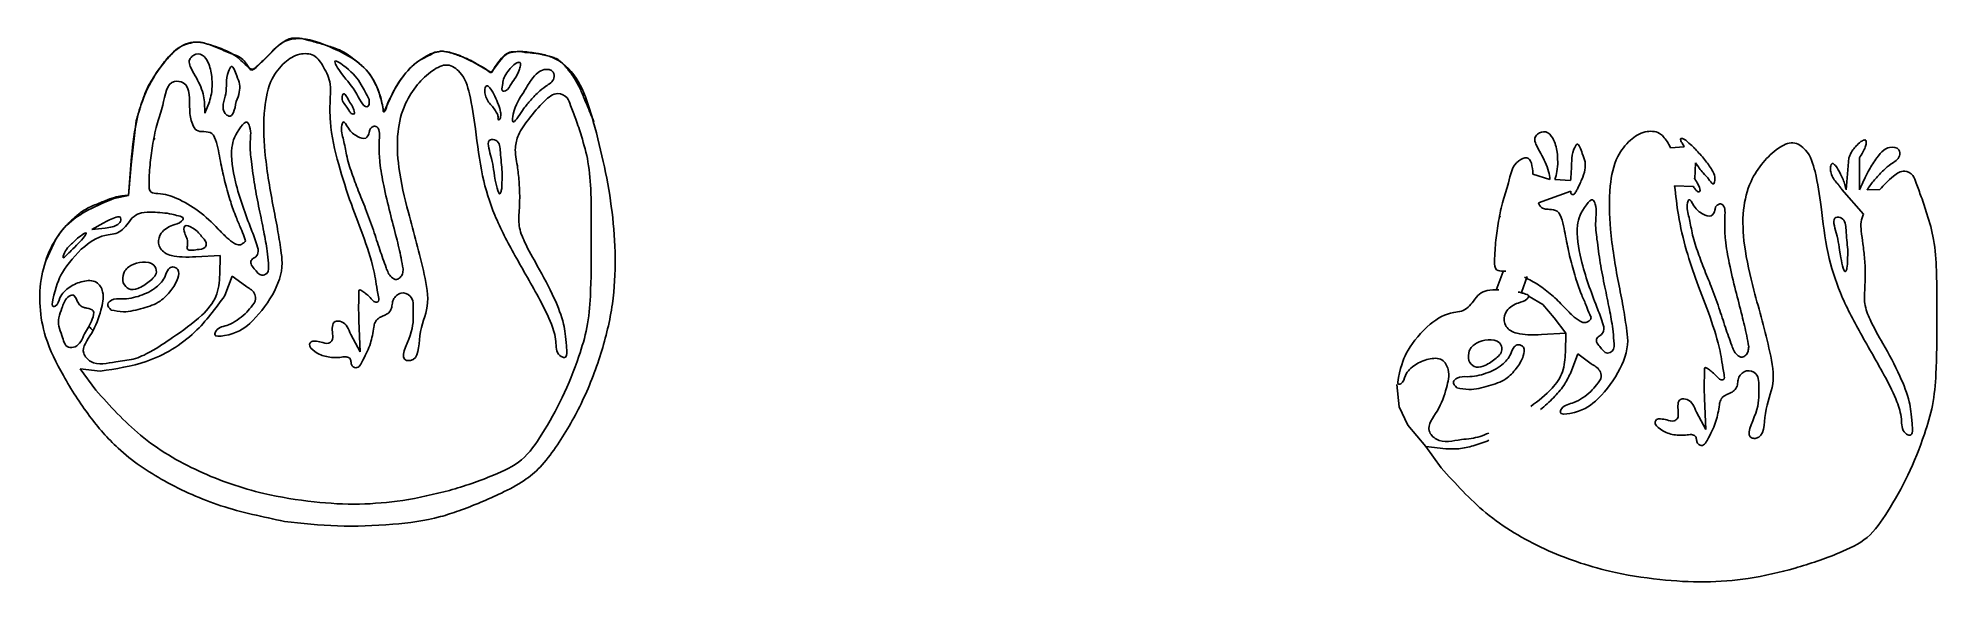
# Model space of a CAD drawing. Extents: x -185 to 1, y 89 to 143.
import ezdxf

# ---------------------------------------------------------------- set-up
doc = ezdxf.new("R2010")
doc.units = 0
doc.layers.add('background', color=7, linetype='CONTINUOUS')
doc.layers.add('slothtrace', color=7, linetype='CONTINUOUS')

msp = doc.modelspace()

# ---------------------------------------------------------------- linework, layer by layer
at = {"layer": 'background', "color": 7}
for p, q in [((-25.272104, 131.940506), (-23.930738, 132.032132)), ((-6.15798, 132.391616), (-6.15798, 132.391616)), ((-36.369651, 131.500999), (-36.369644, 131.500999)), ((-36.369644, 131.500999), (-36.369644, 131.500999)), ((-22.842843, 130.461901), (-22.919832, 128.917261)), ((-8.105427, 127.843984), (-7.841116, 130.965014)), ((-6.811691, 130.960786), (-6.790816, 127.837927)), ((-3.70117, 130.361939), (-3.70117, 130.361939)), ((-37.065847, 128.855407), (-38.729449, 129.363732)), ((-35.050526, 128.740966), (-36.577818, 128.855266)), ((-33.948656, 128.857063), (-33.948674, 128.857063)), ((-33.948674, 128.857063), (-33.948674, 128.857063)), ((-33.948656, 128.857063), (-33.948656, 128.857063)), ((-24.875862, 128.228929), (-23.048292, 128.148051)), ((-22.919832, 128.917261), (-22.919832, 128.917261)), ((-20.947466, 129.077297), (-20.947466, 129.077297)), ((-8.676903, 129.376646), (-8.676903, 129.376659)), ((-8.676903, 129.376659), (-8.676903, 129.376659)), ((-38.196361, 126.560731), (-35.038181, 127.686051)), ((-6.418806, 125.462742), (-8.540246, 127.856403)), ((-6.069003, 127.834364), (-4.816439, 127.850291)), ((-7.948746, 122.007328), (-7.948746, 122.007328)), ((-41.650182, 119.832559), (-42.313696, 118.020031)), ((-39.303605, 119.363241), (-39.853836, 117.809648)), ((-39.096294, 117.411122), (-37.768869, 116.632974)), ((-37.768869, 116.632974), (-36.670311, 115.305552)), ((-36.670311, 115.305552), (-35.522702, 113.822782)), ((-33.056116, 115.245145), (-33.056116, 115.245145)), ((-35.522702, 113.822782), (-37.901819, 113.67621)), ((-35.558627, 111.954344), (-35.522702, 113.822782)), ((-34.335678, 111.782839), (-35.068645, 109.887763)), ((-33.053457, 110.834855), (-34.335678, 111.782839)), ((-30.813793, 113.060676), (-30.813772, 113.060676)), ((-30.813772, 113.060676), (-30.813772, 113.060676)), ((-17.638822, 112.491367), (-17.638822, 112.491367)), ((-45.004784, 111.137679), (-45.004784, 111.137679)), ((-52.050125, 108.805747), (-51.82126, 106.608631)), ((-46.173821, 108.477196), (-46.173821, 108.477196)), ((-50.951567, 104.823474), (-51.82126, 106.608631)), ((-22.75552, 106.101766), (-21.835873, 104.404941)), ((-21.835873, 104.404941), (-21.952256, 107.433047)), ((-50.951567, 104.823474), (-49.205708, 102.725654)), ((-47.252506, 102.505499), (-49.205708, 102.725654)), ((-49.205708, 102.725654), (-47.688508, 100.650254))]:
    msp.add_line(p, q, dxfattribs=at)
for points, knots in [([(-36.577818, 128.855266), (-36.504722, 129.111833), (-36.344398, 129.674575), (-36.290464, 130.569936), (-36.3596, 131.678799), (-36.617526, 132.729739), (-37.390766, 133.675916), (-38.23967, 133.409218), (-38.628863, 132.850904), (-38.41144, 132.127723), (-37.961339, 131.417041), (-37.508573, 130.534613), (-37.187583, 129.684992), (-37.103279, 129.110493), (-37.065847, 128.855406)], [0, 0, 0, 0, 0.79834, 1.751041, 2.674376, 4.113638, 5.035737, 5.873224, 6.347286, 6.937139, 7.95533, 8.927318, 9.893418, 10.664961, 10.664961, 10.664961, 10.664961]), ([(-25.272104, 131.940506), (-25.381796, 132.147313), (-25.588166, 132.536391), (-25.946705, 133.025721), (-26.587056, 133.58039), (-27.907952, 133.618106), (-29.359901, 132.684165), (-30.753272, 130.889026), (-31.334281, 127.786428), (-31.21991, 123.625995), (-30.564653, 119.691345), (-29.915582, 116.498359), (-29.628482, 114.610207), (-29.31272, 112.412245), (-30.294063, 109.790971), (-32.443076, 107.139453), (-34.096764, 106.058745), (-36.223349, 105.818377), (-35.782211, 106.828985), (-34.790687, 106.89848), (-33.855521, 107.491062), (-33.080077, 108.059345), (-32.506187, 108.770429), (-31.943191, 109.439686), (-32.22283, 110.353615), (-32.723479, 110.643676), (-33.053457, 110.834855)], [0, 0, 0, 0, 0.701573, 1.319912, 1.812835, 3.196399, 4.857048, 6.866734, 9.841854, 14.069538, 19.356373, 21.77474, 23.838166, 25.10334, 28.371875, 31.92159, 34.67787, 35.632004, 35.999463, 37.350669, 38.315018, 39.325661, 40.19094, 41.120303, 41.690987, 42.794351, 42.794351, 42.794351, 42.794351]), ([(-33.948674, 128.857063), (-33.828307, 129.159031), (-33.611757, 129.702297), (-33.588614, 130.638273), (-33.907037, 131.318948), (-34.326389, 132.668716), (-35.056181, 131.124502), (-34.909831, 130.251635), (-35.010914, 129.313697), (-35.033511, 129.019822), (-35.045019, 128.831228), (-35.050526, 128.740966)], [0, 0, 0, 0, 0.97889, 1.761103, 2.624418, 3.655972, 4.229834, 6.417655, 6.737353, 7.032763, 7.303927, 7.303927, 7.303927, 7.303927]), ([(-6.418806, 125.462742), (-6.508422, 125.211413), (-6.698625, 124.677989), (-6.643933, 123.683137), (-6.447441, 122.484708), (-6.289359, 121.042345), (-6.217603, 119.573943), (-6.288804, 118.128519), (-6.388093, 116.633843), (-5.665961, 114.806809), (-4.352397, 112.525258), (-2.947901, 109.974306), (-1.856007, 107.173997), (-1.718979, 105.605235), (-1.552787, 103.619368), (-2.722463, 104.184445), (-2.627728, 105.566558), (-3.193329, 107.383783), (-4.614809, 110.191159), (-6.639918, 113.627925), (-8.741565, 117.594949), (-10.050838, 121.776732), (-10.490102, 125.814782), (-10.999747, 129.225883), (-11.687451, 131.585353), (-13.33297, 132.729278), (-14.958065, 131.832167), (-16.312319, 130.538451), (-17.629647, 128.512496), (-18.311833, 125.697787), (-18.11598, 122.065014), (-17.020262, 117.41659), (-15.738059, 113.096149), (-14.956469, 108.774586), (-16.21978, 106.423695), (-16.060597, 103.480926), (-18.128921, 103.563904), (-16.568579, 106.309516), (-16.674775, 107.961661), (-16.600621, 109.863283), (-17.729031, 110.265727), (-18.302086, 109.918042), (-18.630611, 109.520175), (-18.705458, 109.016725), (-18.780516, 108.515673), (-19.120485, 108.095632), (-19.600663, 107.899653), (-20.077104, 107.701167), (-20.417816, 107.29477), (-20.56105, 106.429669), (-20.782598, 105.103928), (-21.397046, 103.942398), (-21.99221, 102.718011), (-22.532809, 102.901693), (-22.70794, 103.14342), (-22.732909, 103.448831), (-22.822251, 103.818242), (-23.305629, 103.938352), (-24.031802, 103.789027), (-25.143729, 103.857387), (-26.122303, 104.252655), (-26.93213, 104.938145), (-26.62709, 105.438608), (-26.163692, 105.434871), (-25.622486, 105.366429), (-25.030311, 105.106523), (-24.470175, 105.52341), (-24.557761, 106.307455), (-24.623694, 107.480315), (-23.241221, 107.345826), (-22.956219, 106.61583), (-22.75552, 106.101766)], [0, 0, 0, 0, 0.793187, 1.683468, 2.936946, 4.451849, 6.030115, 7.337544, 8.806414, 10.456065, 13.113746, 16.700448, 19.368357, 21.530038, 22.671918, 23.146949, 24.593017, 26.330032, 28.954277, 33.945047, 38.342182, 42.37746, 47.005155, 50.479413, 52.780717, 54.207948, 55.722389, 57.752654, 59.959118, 62.823719, 66.286224, 70.786716, 77.046305, 80.16332, 83.148641, 85.734935, 86.115436, 88.585862, 91.027356, 92.47505, 93.415763, 93.912224, 94.414103, 94.909038, 95.410277, 95.91825, 96.437298, 96.950389, 97.455075, 97.938833, 99.554865, 101.345715, 102.377646, 102.629374, 102.90647, 103.220697, 103.556937, 103.94087, 104.533353, 105.833019, 107.101565, 107.97773, 108.237337, 108.633474, 109.230301, 109.959198, 110.361713, 111.0564, 112.264018, 112.901882, 114.42043, 114.42043, 114.42043, 114.42043]), ([(-23.062072, 132.027181), (-23.25045, 132.19621), (-23.572587, 132.485259), (-23.886062, 132.780269), (-24.332384, 132.898371), (-24.274512, 132.614105), (-24.136247, 132.38083), (-24.007431, 132.16226), (-23.930738, 132.032132)], [0, 0, 0, 0, 0.733409, 1.254167, 1.511321, 1.646671, 1.94883, 2.393414, 2.393414, 2.393414, 2.393414]), ([(-22.847214, 131.810038), (-22.871211, 131.834779), (-22.918853, 131.883899), (-22.990463, 131.956296), (-23.038336, 132.003685), (-23.062072, 132.027181)], [0, 0, 0, 0, 0.103402, 0.205287, 0.305482, 0.305482, 0.305482, 0.305482]), ([(-6.811691, 130.960786), (-6.696395, 131.14032), (-6.481838, 131.474419), (-6.254331, 131.968949), (-6.137568, 132.334234), (-6.171685, 132.781573), (-6.688872, 132.578688), (-6.993573, 132.263255), (-7.393121, 131.849282), (-7.658542, 131.427063), (-7.781168, 131.116728), (-7.841116, 130.965014)], [0, 0, 0, 0, 0.643208, 1.196966, 1.584979, 1.89691, 2.179963, 2.864476, 3.356449, 3.867041, 4.355396, 4.355396, 4.355396, 4.355396]), ([(-6.069003, 127.834374), (-6.056866, 127.851794), (-6.032279, 127.887083), (-5.995194, 127.940874), (-5.754424, 128.295527), (-5.259605, 128.922066), (-4.500942, 129.723949), (-3.694948, 130.412963), (-2.812531, 130.887779), (-2.862794, 131.96209), (-3.806947, 132.087086), (-4.565957, 131.686603), (-5.212706, 130.87435), (-5.777414, 129.957654), (-6.230786, 129.0803), (-6.547907, 128.429554), (-6.715364, 128.021703), (-6.790818, 127.837927)], [0, 0, 0, 0, 0.063694, 0.129028, 0.19601, 1.34959, 2.524267, 3.478742, 4.602116, 5.20579, 6.143042, 6.774291, 7.792506, 9.174742, 10.023901, 10.750377, 11.346194, 11.346194, 11.346194, 11.346194]), ([(-38.729449, 129.363732), (-38.801293, 130.134671), (-38.908029, 131.280036), (-40.772863, 130.459521), (-41.012323, 128.659471), (-41.723379, 126.728756), (-42.10009, 124.848263), (-42.378978, 122.812275), (-42.492248, 121.36182), (-42.470693, 119.905515), (-41.817822, 119.878727), (-41.540075, 119.876226), (-41.454147, 119.871705), (-41.396518, 119.86656), (-41.367345, 119.863955)], [0, 0, 0, 0, 1.711905, 2.543334, 4.938842, 6.729726, 8.790704, 10.686992, 12.761028, 13.599353, 14.27259, 14.356197, 14.441951, 14.529869, 14.529869, 14.529869, 14.529869]), ([(-22.842843, 130.461901), (-22.591784, 130.114886), (-22.138878, 129.488876), (-21.606315, 129.02241), (-21.146118, 128.285825), (-20.967672, 128.547995), (-20.967287, 128.772684), (-20.904365, 129.225235), (-21.313139, 129.942737), (-21.955071, 130.835241), (-22.53993, 131.474285), (-22.847214, 131.810038)], [0, 0, 0, 0, 1.220065, 2.200984, 2.714713, 2.811571, 3.048783, 3.387373, 4.156699, 5.384179, 6.743033, 6.743033, 6.743033, 6.743033]), ([(-8.105427, 127.843984), (-8.141864, 127.999058), (-8.221145, 128.336472), (-8.413177, 128.846021), (-8.740454, 129.495176), (-8.960111, 129.99287), (-9.494486, 130.561285), (-9.680443, 130.004012), (-9.638386, 129.572145), (-9.453624, 129.03548), (-9.158726, 128.649305), (-8.880433, 128.363055), (-8.695888, 128.115516), (-8.591155, 127.941156), (-8.540246, 127.856403)], [0, 0, 0, 0, 0.476908, 1.03767, 1.640673, 2.593213, 2.964164, 3.340031, 3.831816, 4.400792, 4.970581, 5.283884, 5.597415, 5.893957, 5.893957, 5.893957, 5.893957]), ([(-47.688508, 100.650254), (-46.300185, 99.107787), (-43.402505, 95.888381), (-37.68659, 92.518708), (-31.844889, 90.514736), (-26.527391, 89.676889), (-21.969609, 89.397014), (-17.520706, 89.753197), (-13.112541, 90.764877), (-9.23644, 92.082773), (-5.8588, 93.640738), (-3.855465, 96.588865), (-1.964606, 99.952995), (-0.563318, 103.487517), (0.443226, 106.797787), (0.757782, 110.507114), (0.748368, 114.9056), (0.779689, 119.284899), (0.560824, 122.840437), (-0.112741, 125.218846), (-0.710041, 127.057694), (-1.214359, 128.282263), (-1.516136, 129.309662), (-2.502139, 129.859392), (-3.745305, 129.05621), (-4.411488, 128.306209), (-4.816439, 127.850307)], [0, 0, 0, 0, 6.196425, 12.933055, 19.619509, 24.626875, 29.039222, 33.290451, 37.972861, 42.54129, 45.652595, 48.842269, 52.951044, 57.294156, 60.204675, 63.294417, 68.408208, 73.405324, 76.445463, 79.041207, 80.796567, 82.233231, 83.043272, 83.930406, 85.13749, 87.008672, 87.008672, 87.008672, 87.008672]), ([(-34.513377, 127.684477), (-34.456461, 127.783015), (-34.327194, 128.006814), (-34.142532, 128.400274), (-34.017349, 128.695217), (-33.948656, 128.857063)], [0, 0, 0, 0, 0.341262, 0.775073, 1.302587, 1.302587, 1.302587, 1.302587]), ([(-21.952256, 107.433047), (-21.975264, 107.968743), (-22.01468, 108.886453), (-21.936768, 109.673), (-21.979293, 110.568875), (-21.58423, 110.299557), (-21.287318, 110.073343), (-20.809063, 109.714942), (-20.527175, 109.242892), (-19.950689, 109.238618), (-20.211462, 110.586987), (-20.409506, 112.301067), (-21.412254, 115.508199), (-22.67173, 118.66335), (-23.802165, 121.98234), (-24.534049, 125.132259), (-24.770444, 127.273893), (-24.875862, 128.228929)], [0, 0, 0, 0, 1.525487, 2.613335, 3.035328, 3.266669, 3.716885, 4.293582, 5.012036, 5.237284, 5.732609, 8.042998, 11.531493, 15.193847, 18.418743, 21.997551, 24.877958, 24.877958, 24.877958, 24.877958]), ([(-23.048292, 128.148051), (-22.970005, 128.039689), (-22.837742, 127.856614), (-22.65243, 127.636036), (-22.363372, 127.630448), (-22.427043, 128.033944), (-22.597856, 128.402521), (-22.800399, 128.747185), (-22.929221, 128.930653), (-22.938584, 128.943953), (-22.944828, 128.95276), (-22.947936, 128.957144)], [0, 0, 0, 0, 0.403964, 0.682485, 0.837838, 1.096802, 1.581608, 2.221811, 2.238215, 2.254479, 2.270602, 2.270602, 2.270602, 2.270602]), ([(-39.543987, 119.29283), (-39.089064, 119.049736), (-38.150252, 118.54807), (-36.85726, 117.574969), (-35.814036, 116.509679), (-34.940639, 115.583284), (-34.268727, 115.048508), (-33.67458, 114.770484), (-33.350793, 114.964719), (-33.146178, 115.078058), (-32.989065, 115.322976), (-33.299942, 115.795517), (-33.504484, 116.554288), (-34.039378, 117.673277), (-34.548433, 119.154994), (-35.042152, 120.898156), (-35.478334, 122.871852), (-35.736892, 124.441899), (-36.187972, 125.838036), (-37.028318, 125.931629), (-37.578322, 125.926638), (-38.01376, 126.144511), (-38.132262, 126.414624), (-38.196361, 126.560731)], [0, 0, 0, 0, 1.546307, 3.191068, 4.824061, 6.029924, 6.968266, 7.481592, 7.790508, 8.037525, 8.188362, 8.599187, 9.490128, 10.66954, 12.250974, 14.204292, 16.113483, 18.238365, 19.229446, 20.00763, 20.512567, 20.907155, 21.372067, 21.372067, 21.372067, 21.372067]), ([(-35.038181, 127.686051), (-35.030046, 127.55611), (-35.017448, 127.354862), (-34.659985, 127.36881), (-34.573227, 127.555603), (-34.513377, 127.684464)], [0, 0, 0, 0, 0.319554, 0.494914, 0.884974, 0.884974, 0.884974, 0.884974]), ([(-30.813772, 113.060676), (-30.84975, 113.455463), (-30.943823, 114.487738), (-31.266181, 116.243339), (-31.714212, 118.379364), (-32.174802, 120.664122), (-32.446082, 122.796169), (-32.695688, 124.762135), (-32.426282, 125.9552), (-32.896605, 127.108959), (-33.995928, 125.851053), (-34.616253, 124.121402), (-34.019517, 120.423921), (-32.867753, 117.35593), (-32.007756, 115.140926), (-31.688715, 114.090778), (-32.100206, 113.58956), (-32.544647, 113.391528), (-32.533577, 112.870703), (-32.082782, 112.446641), (-31.648537, 111.708249), (-30.71515, 112.102467), (-30.774256, 112.676621), (-30.813793, 113.060676)], [0, 0, 0, 0, 1.188887, 3.108653, 5.347446, 7.743532, 10.078591, 11.854061, 13.515446, 13.999852, 14.783822, 16.967121, 20.329352, 25.233481, 26.862796, 27.688236, 28.217861, 28.674587, 29.000293, 29.571158, 30.553745, 31.056271, 32.071511, 32.071511, 32.071511, 32.071511]), ([(-17.638822, 112.491367), (-17.700911, 112.851052), (-17.878013, 113.877025), (-18.328342, 115.706109), (-18.940405, 118.054007), (-19.530604, 120.509406), (-19.922428, 122.688271), (-20.008438, 124.368697), (-19.942501, 125.455553), (-19.962292, 126.195852), (-20.358337, 126.512499), (-20.683128, 126.390709), (-20.906039, 126.165653), (-20.942784, 125.745191), (-21.259245, 125.078847), (-22.311652, 125.534899), (-22.869617, 125.928296), (-23.445438, 127.146822), (-23.782191, 126.09671), (-23.41594, 125.131755), (-23.190266, 123.511588), (-22.672887, 121.87918), (-22.01772, 120.129739), (-21.260719, 118.288077), (-20.555897, 116.350348), (-19.935388, 114.411921), (-19.385712, 112.866341), (-18.985433, 111.766976), (-18.315051, 111.370018), (-17.897511, 111.653108), (-17.666361, 112.027681), (-17.648243, 112.33275), (-17.638822, 112.491367)], [0, 0, 0, 0, 1.094803, 3.12284, 5.646939, 8.376224, 10.693954, 12.29036, 13.378049, 14.024288, 14.387559, 14.681609, 14.976129, 15.286994, 15.94497, 16.761608, 17.96735, 18.752746, 19.085238, 20.544175, 22.043518, 23.889799, 25.693286, 27.642177, 29.86369, 31.878464, 33.740135, 34.806413, 35.345833, 35.736441, 36.169326, 36.638166, 36.638166, 36.638166, 36.638166]), ([(-42.007602, 125.118098), (-42.004072, 125.122852), (-41.99742, 125.13181), (-41.987592, 125.144086), (-41.970258, 125.163661), (-41.943705, 125.190149), (-41.939497, 125.249785), (-41.960745, 125.28354), (-41.973852, 125.304362)], [0, 0, 0, 0, 0.017767, 0.03348, 0.047104, 0.096516, 0.141335, 0.213492, 0.213492, 0.213492, 0.213492]), ([(-7.948746, 122.007328), (-8.011498, 122.607339), (-8.114688, 123.594007), (-8.194566, 125.085611), (-9.606327, 125.281605), (-8.79641, 122.889008), (-8.865446, 122.169348), (-8.253078, 119.401598), (-7.976553, 120.354588), (-7.973404, 121.019141), (-7.957825, 121.643458), (-7.948746, 122.007328)], [0, 0, 0, 0, 1.911041, 3.142552, 3.705187, 5.209263, 7.713473, 9.096448, 9.403686, 10.171876, 11.245121, 11.245121, 11.245121, 11.245121]), ([(-42.058521, 118.050151), (-42.066189, 118.050328), (-42.081497, 118.05068), (-42.104416, 118.051207), (-42.479542, 118.060004), (-43.123502, 118.056273), (-44.021401, 117.685873), (-44.512771, 116.974502), (-45.021867, 116.328754), (-45.71024, 115.905777), (-47.089783, 115.836982), (-49.076292, 114.696403), (-51.082839, 112.191271), (-51.643119, 110.635895), (-52.030072, 108.733882), (-51.363673, 108.94927), (-51.2433, 109.91375), (-50.259893, 110.794112), (-49.023465, 111.349174), (-47.569868, 111.439016), (-46.767907, 110.042481), (-47.235399, 108.218873), (-47.843053, 106.340071), (-49.328118, 104.541174), (-47.837419, 102.913501), (-46.203067, 103.41043), (-44.79641, 103.490122), (-43.886544, 103.6978), (-43.329577, 103.928187), (-43.045996, 104.045488)], [0, 0, 0, 0, 0.02301, 0.045935, 0.068776, 1.148777, 1.961262, 2.85903, 3.679813, 4.431651, 5.18807, 7.75008, 11.098229, 13.929982, 14.592888, 14.781987, 15.70501, 17.134862, 18.544906, 19.847619, 20.965878, 22.756066, 25.219139, 27.301434, 28.370437, 30.813332, 31.776989, 32.664275, 33.584644, 33.584644, 33.584644, 33.584644]), ([(-37.901819, 113.67621), (-38.342958, 113.66295), (-39.140596, 113.638973), (-40.169995, 113.744316), (-41.098267, 114.061742), (-41.722209, 114.962549), (-41.316464, 116.180701), (-40.295541, 116.799072), (-39.46706, 116.930621), (-38.994024, 117.529496), (-39.505785, 117.645433), (-39.766618, 117.744862), (-39.959962, 117.794671), (-40.096858, 117.824391), (-40.169711, 117.840207)], [0, 0, 0, 0, 1.323538, 2.393134, 3.087207, 4.229749, 5.227442, 6.586005, 7.537882, 7.846394, 8.374846, 8.540588, 8.737981, 8.962533, 8.962533, 8.962533, 8.962533]), ([(-46.173821, 108.477196), (-46.359152, 108.674935), (-46.685211, 109.022826), (-45.999775, 109.625842), (-44.862661, 109.488639), (-43.329753, 109.812864), (-41.805832, 110.544655), (-40.919107, 111.569535), (-40.702905, 112.447623), (-40.129271, 112.795831), (-39.466173, 112.41087), (-39.687529, 111.344225), (-40.323086, 110.350051), (-41.415836, 109.163824), (-43.107654, 108.646), (-44.734924, 108.194474), (-45.778405, 108.399502), (-46.173821, 108.477196)], [0, 0, 0, 0, 0.67292, 1.183892, 2.203082, 4.045944, 5.81264, 7.19737, 7.954683, 8.429067, 8.976368, 9.812062, 11.215799, 12.665523, 14.471226, 16.431603, 17.627727, 17.627727, 17.627727, 17.627727]), ([(-45.004784, 111.137679), (-45.033048, 111.464899), (-45.092543, 112.153672), (-44.227828, 112.959265), (-43.166256, 113.20556), (-41.993393, 113.133898), (-41.58487, 112.001443), (-42.531222, 111.201988), (-43.368504, 110.589178), (-44.51885, 110.382043), (-44.847841, 110.893631), (-45.004784, 111.137679)], [0, 0, 0, 0, 0.942129, 1.983105, 3.148769, 4.291376, 5.020349, 6.16016, 7.484778, 8.362768, 9.163668, 9.163668, 9.163668, 9.163668]), ([(-38.945532, 106.657026), (-38.214046, 107.201738), (-36.972323, 108.126405), (-35.67716, 110.000009), (-35.598322, 111.299865), (-35.558627, 111.954344)], [0, 0, 0, 0, 2.733206, 4.639711, 6.573108, 6.573108, 6.573108, 6.573108]), ([(-35.068645, 109.887763), (-35.269572, 109.48433), (-35.703021, 108.614029), (-36.732491, 107.441418), (-37.557309, 106.720476), (-37.990968, 106.341431)], [0, 0, 0, 0, 1.347522, 2.906928, 4.63576, 4.63576, 4.63576, 4.63576]), ([(-43.032802, 103.339167), (-43.536942, 103.152584), (-44.496321, 102.797515), (-45.918651, 102.472894), (-46.829088, 102.495149), (-47.252506, 102.505499)], [0, 0, 0, 0, 1.613411, 3.070326, 4.336979, 4.336979, 4.336979, 4.336979])]:
    msp.add_open_spline(points, degree=3, knots=knots, dxfattribs=at)
at = {"layer": 'slothtrace', "color": 7}
for p, q in [((-142.384251, 140.332203), (-140.570979, 139.2951)), ((-140.570979, 139.2951), (-139.745905, 140.38893)), ((-137.7047, 139.992092), (-137.7047, 139.992092)), ((-167.916373, 139.101475), (-167.916365, 139.101475)), ((-135.247891, 137.962415), (-135.247891, 137.962415)), ((-168.612304, 136.446953), (-168.582213, 135.325781)), ((-168.582213, 135.325781), (-168.128074, 136.446953)), ((-165.495377, 136.457539), (-165.495396, 136.457539)), ((-154.466552, 136.517737), (-154.466552, 136.517737)), ((-152.494186, 136.677773), (-152.494186, 136.677773)), ((-151.36345, 136.851866), (-151.053665, 135.441417)), ((-151.053665, 135.441417), (-150.268107, 137.196026)), ((-140.223624, 136.977094), (-140.223624, 136.977136)), ((-175.77127, 130.280603), (-175.278727, 134.592211)), ((-176.038788, 127.287922), (-175.741793, 131.082616)), ((-176.038788, 127.287922), (-175.77127, 130.280603)), ((-139.495466, 129.607805), (-139.495466, 129.607805)), ((-177.455841, 126.999201), (-176.038788, 127.287922)), ((-178.505366, 124.573072), (-179.626535, 123.942689)), ((-176.80772, 124.722329), (-176.80772, 124.722329)), ((-184.077351, 120.962864), (-183.335869, 122.573587)), ((-180.943729, 122.600519), (-180.943729, 122.600519)), ((-179.626535, 123.942689), (-178.30261, 124.076055)), ((-168.787019, 123.160684), (-168.787019, 123.160684)), ((-164.602837, 122.845621), (-164.602837, 122.845621)), ((-167.069423, 121.423258), (-169.448541, 121.276689)), ((-167.105349, 119.554821), (-167.069423, 121.423258)), ((-165.882399, 119.383318), (-166.615367, 117.48824)), ((-164.600178, 118.435332), (-165.882399, 119.383318)), ((-162.360515, 120.661152), (-162.360494, 120.661152)), ((-149.185543, 120.091843), (-149.185543, 120.091843)), ((-176.551505, 118.738155), (-176.551505, 118.738155)), ((-177.720543, 116.077672), (-177.720543, 116.077672)), ((-180.335817, 113.740107), (-180.335817, 113.740107)), ((-171.720671, 113.387439), (-171.720663, 113.387439)), ((-154.30224, 113.702243), (-153.382594, 112.005417)), ((-153.382594, 112.005417), (-153.498976, 115.03352)), ((-178.799228, 110.105976), (-180.75243, 110.32613)), ((-180.75243, 110.32613), (-179.23523, 108.250731)), ((-149.225061, 97.439755), (-149.225061, 97.439755)), ((-160.790856, 95.415608), (-160.790856, 95.415608))]:
    msp.add_line(p, q, dxfattribs=at)
for points, knots in [([(-175.741793, 131.082616), (-175.600277, 132.373141), (-175.338059, 134.764373), (-174.161752, 138.054769), (-172.657928, 140.220165), (-171.377615, 141.556104), (-170.437308, 142.167074), (-169.102658, 142.383375), (-167.43548, 141.821196), (-165.547787, 141.109512), (-164.665958, 140.087062), (-163.906368, 139.477989), (-163.172601, 140.216403), (-162.222684, 141.071032), (-160.967641, 142.536633), (-158.608591, 142.735799), (-156.348297, 141.834244), (-153.974704, 140.729465), (-152.131481, 139.010784), (-151.612977, 137.553281), (-151.36345, 136.851866)], [0, 0, 0, 0, 3.88556, 7.199612, 10.3605, 11.714246, 12.740722, 13.661307, 15.656456, 17.940565, 19.489863, 19.850363, 20.571547, 21.95751, 24.1373, 25.879688, 28.653697, 31.357088, 33.7368, 35.944428, 35.944428, 35.944428, 35.944428]), ([(-175.278727, 134.592211), (-175.213388, 134.815076), (-175.011754, 135.502828), (-174.666805, 136.583767), (-174.250662, 137.742507), (-173.681997, 138.670116), (-173.176425, 139.477939), (-172.638241, 140.198432), (-172.096467, 140.873888), (-171.456786, 141.54563), (-170.629997, 142.010706), (-169.928608, 142.194531), (-169.50539, 142.302658), (-169.300191, 142.244382), (-168.985532, 142.316386), (-168.241105, 142.071061), (-167.159122, 141.660066), (-166.050724, 141.153926), (-165.116797, 140.85902), (-164.624886, 140.37145), (-164.392213, 139.96814), (-164.229438, 139.75725), (-164.200219, 139.653699), (-164.128045, 139.583261), (-163.940172, 139.506026), (-163.545095, 139.777574), (-163.056139, 140.304161), (-162.394838, 140.914142), (-161.850901, 141.49639), (-161.336392, 141.962841), (-160.81056, 142.364726), (-160.257754, 142.646018), (-159.754395, 142.686428), (-159.152614, 142.660708), (-158.260205, 142.406187), (-157.111429, 142.088666), (-155.958432, 141.739189), (-154.930982, 141.320523), (-154.051957, 140.645938), (-153.167195, 139.977261), (-152.453217, 139.225385), (-152.031672, 138.407168), (-151.552873, 137.585573), (-151.332813, 136.493752), (-151.155518, 136.026235), (-151.134335, 135.386709), (-150.868581, 135.56615), (-150.785152, 136.291306), (-150.265126, 137.077535), (-149.857186, 138.014228), (-149.251803, 138.83741), (-148.552918, 139.747671), (-147.62453, 140.502337), (-146.802171, 140.896081), (-146.334039, 141.121586), (-146.130306, 141.260013), (-145.988455, 141.28234), (-145.834172, 141.322286), (-145.662174, 141.34222), (-145.522116, 141.386), (-145.359326, 141.417372), (-145.148782, 141.356715), (-144.903561, 141.318293), (-144.610614, 141.2858), (-144.303045, 141.176676), (-143.995486, 141.072033), (-143.688234, 140.976964), (-143.361969, 140.832193), (-142.995969, 140.674644), (-142.665911, 140.53912), (-142.297867, 140.35577), (-141.766817, 139.986423), (-141.178244, 139.763956), (-140.548163, 139.111), (-140.259672, 139.8864), (-139.828728, 140.334295), (-139.425241, 140.90945), (-139.042472, 141.164757), (-138.788553, 141.281605), (-138.597206, 141.313938), (-138.460147, 141.334477), (-138.322618, 141.342668), (-138.149709, 141.338583), (-137.950295, 141.346536), (-137.74586, 141.358973), (-137.555286, 141.332354), (-137.385316, 141.295542), (-137.232459, 141.270474), (-137.019145, 141.272644), (-136.688889, 141.23617), (-136.329276, 141.191193), (-135.978087, 141.153739), (-135.575275, 141.0546), (-135.090973, 140.950233), (-134.638883, 140.836113), (-134.335428, 140.707047), (-134.086968, 140.603656), (-133.85944, 140.4302), (-133.656571, 140.243475), (-133.459755, 140.067414), (-133.280546, 139.857277), (-133.087521, 139.611603), (-132.875124, 139.341777), (-132.648246, 139.053156), (-132.429422, 138.720932), (-132.223653, 138.35053), (-131.888815, 137.756999), (-131.472643, 136.724329), (-130.977872, 135.564589), (-130.64606, 134.756565), (-130.533415, 134.482253)], [0, 0, 0, 0, 0.696613, 2.149721, 3.40807, 4.372481, 5.404469, 6.267726, 7.067496, 8.003559, 9.035589, 9.846978, 10.208112, 10.296759, 10.476703, 11.148002, 12.564231, 13.994241, 14.802494, 15.457944, 16.005785, 16.210406, 16.241806, 16.325125, 16.501262, 16.802898, 17.622375, 18.744452, 19.463747, 20.018318, 20.823401, 21.452681, 21.836943, 22.323861, 23.254467, 24.602477, 25.906201, 26.870437, 27.907209, 29.210135, 30.204335, 30.982203, 31.947903, 33.112462, 33.962483, 34.195095, 34.216873, 34.870295, 36.160606, 37.083593, 37.909139, 39.218179, 40.519864, 41.449661, 41.942484, 42.087054, 42.174526, 42.368561, 42.566726, 42.690621, 42.809242, 43.057442, 43.330906, 43.558451, 43.937996, 44.30414, 44.534788, 44.901837, 45.373315, 45.731242, 45.970575, 46.609899, 47.609214, 48.128901, 48.574133, 49.483388, 50.22132, 50.596337, 50.856206, 51.052195, 51.175669, 51.272095, 51.465, 51.694163, 51.871019, 52.077939, 52.268208, 52.393587, 52.541282, 52.906588, 53.388911, 53.629474, 53.964866, 54.630974, 55.11851, 55.358018, 55.620238, 55.922334, 56.208881, 56.448863, 56.713243, 57.035791, 57.386504, 57.743411, 58.136763, 58.57819, 59.014505, 60.179857, 61.910545, 62.800069, 62.800069, 62.800069, 62.800069]), ([(-167.916365, 139.101475), (-168.007091, 139.56758), (-168.155943, 140.332305), (-168.93913, 141.275979), (-169.786172, 141.009749), (-170.175639, 140.451366), (-169.95814, 139.728206), (-169.507169, 139.016193), (-169.053479, 138.130984), (-168.731691, 137.278351), (-168.648961, 136.70223), (-168.612304, 136.446953)], [0, 0, 0, 0, 1.439264, 2.361364, 3.198851, 3.672912, 4.262765, 5.280956, 6.257771, 7.227712, 7.99944, 7.99944, 7.99944, 7.99944]), ([(-153.498976, 115.03352), (-153.521984, 115.569217), (-153.5614, 116.486928), (-153.483489, 117.273476), (-153.526013, 118.169351), (-153.13095, 117.900033), (-152.834038, 117.67382), (-152.355783, 117.315419), (-152.073895, 116.843369), (-151.497411, 116.839094), (-151.758157, 118.187465), (-151.956822, 119.901512), (-152.95557, 123.108852), (-154.337155, 126.525805), (-155.539767, 130.353574), (-156.379016, 133.87234), (-156.342329, 136.506996), (-156.202994, 138.366725), (-156.886033, 139.735871), (-157.76633, 141.146388), (-159.456619, 141.226286), (-160.905938, 140.281933), (-162.300296, 138.490699), (-162.880865, 135.386361), (-162.766687, 131.226689), (-162.111368, 127.291795), (-161.462305, 124.098839), (-161.175203, 122.210683), (-160.859442, 120.012722), (-161.840784, 117.391447), (-163.989798, 114.739929), (-165.643485, 113.659225), (-167.770071, 113.418855), (-167.328932, 114.429462), (-166.337409, 114.498956), (-165.402243, 115.091538), (-164.626798, 115.659821), (-164.052908, 116.370906), (-163.489912, 117.040162), (-163.769552, 117.954091), (-164.270201, 118.244152), (-164.600178, 118.435332)], [0, 0, 0, 0, 1.525489, 2.613338, 3.035331, 3.266672, 3.716888, 4.293585, 5.012039, 5.237286, 5.732612, 8.043, 11.531496, 15.19385, 19.282623, 23.528174, 25.940687, 27.207006, 29.011032, 30.471577, 31.855143, 33.515792, 35.525478, 38.500598, 42.728282, 48.015117, 50.433484, 52.49691, 53.762084, 57.03062, 60.580333, 63.336612, 64.290746, 64.658204, 66.00941, 66.973759, 67.984402, 68.849681, 69.779044, 70.349728, 71.453092, 71.453092, 71.453092, 71.453092]), ([(-139.745905, 140.38893), (-139.543145, 140.654672), (-139.152952, 141.166069), (-138.005757, 141.421451), (-136.800391, 141.292523), (-135.509405, 141.091328), (-134.440268, 140.755515), (-131.995705, 139.255144), (-130.208336, 133.513393), (-128.490872, 125.806028), (-128.258842, 117.95445), (-129.766731, 111.703701), (-131.623494, 106.958265), (-133.750914, 103.296786), (-135.634822, 100.762274), (-137.446013, 99.24663), (-139.471466, 98.219469), (-141.613066, 97.249455), (-143.604685, 96.47722), (-146.429316, 95.547805), (-150.430024, 95.040212), (-155.54468, 94.833181), (-159.066434, 95.224164), (-160.790856, 95.415608)], [0, 0, 0, 0, 0.971463, 1.869497, 3.345582, 4.618114, 5.782444, 6.684039, 13.114216, 22.176698, 31.133187, 36.13921, 41.404492, 46.360539, 48.808907, 50.834905, 53.379069, 55.592789, 57.891542, 59.784488, 64.498819, 69.915789, 75.113008, 75.113008, 75.113008, 75.113008]), ([(-150.268107, 137.196026), (-149.853748, 137.914195), (-149.045908, 139.314349), (-147.358756, 140.767937), (-145.722366, 141.50875), (-144.444476, 141.221305), (-143.435344, 140.875007), (-142.739838, 140.515835), (-142.384251, 140.332203)], [0, 0, 0, 0, 2.466058, 4.807865, 6.648114, 7.512698, 8.65782, 9.855726, 9.855726, 9.855726, 9.855726]), ([(-165.495396, 136.457539), (-165.375044, 136.759504), (-165.15852, 137.302763), (-165.135204, 138.238783), (-165.454363, 138.919272), (-165.870893, 140.269751), (-166.612036, 138.72268), (-166.234607, 137.435058), (-167.09423, 135.651075), (-165.853507, 134.696136), (-165.652948, 135.682555), (-165.495377, 136.457539)], [0, 0, 0, 0, 0.97889, 1.761103, 2.624418, 3.655972, 4.229834, 6.417655, 8.33921, 8.774729, 10.371069, 10.371069, 10.371069, 10.371069]), ([(-149.225061, 97.439755), (-147.689182, 97.740308), (-144.65481, 98.334096), (-140.783928, 99.688643), (-137.405345, 101.239984), (-135.402248, 104.189784), (-133.511306, 107.553331), (-132.110042, 111.088017), (-131.103493, 114.398259), (-130.788942, 118.107584), (-130.798332, 122.506129), (-130.767093, 126.885216), (-130.985771, 130.441237), (-131.659807, 132.818432), (-132.255985, 134.660174), (-132.763004, 135.877778), (-133.068886, 136.955597), (-134.265228, 137.477208), (-135.653819, 136.312327), (-136.792869, 134.895517), (-137.920349, 133.412333), (-138.336336, 131.778365), (-137.998431, 130.260837), (-137.840124, 128.643965), (-137.763434, 127.174167), (-137.835773, 125.729066), (-137.934735, 124.234297), (-137.212718, 122.407296), (-135.8991, 120.12573), (-134.494626, 117.574783), (-133.402727, 114.774473), (-133.265699, 113.205711), (-133.099508, 111.219844), (-134.269183, 111.784923), (-134.174449, 113.167034), (-134.74005, 114.984259), (-136.161529, 117.791635), (-138.186638, 121.228401), (-140.288286, 125.195426), (-141.597559, 129.377208), (-142.036822, 133.415258), (-142.546468, 136.826359), (-143.234172, 139.185829), (-144.879691, 140.329755), (-146.504786, 139.432643), (-147.85904, 138.138927), (-149.176368, 136.112973), (-149.858553, 133.298264), (-149.6627, 129.665491), (-148.566982, 125.017066), (-147.284779, 120.696625), (-146.503189, 116.375063), (-147.7665, 114.024171), (-147.607317, 111.081404), (-149.67564, 111.164378), (-148.115299, 113.909992), (-148.221495, 115.562136), (-148.147341, 117.463759), (-149.275751, 117.866203), (-149.848806, 117.518519), (-150.177332, 117.120651), (-150.252178, 116.617201), (-150.327237, 116.116149), (-150.667205, 115.696108), (-151.147383, 115.50013), (-151.623825, 115.301644), (-151.964537, 114.895247), (-152.10777, 114.030145), (-152.329318, 112.704404), (-152.943766, 111.542875), (-153.538931, 110.318487), (-154.079529, 110.502169), (-154.25466, 110.743896), (-154.279629, 111.049307), (-154.368972, 111.418718), (-154.852349, 111.538829), (-155.578523, 111.389504), (-156.69045, 111.457863), (-157.669024, 111.853132), (-158.478852, 112.538622), (-158.173811, 113.039085), (-157.710413, 113.035347), (-157.169206, 112.966906), (-156.577031, 112.707), (-156.016895, 113.123886), (-156.104482, 113.907931), (-156.170414, 115.080791), (-154.787941, 114.946302), (-154.502939, 114.216307), (-154.30224, 113.702243)], [0, 0, 0, 0, 4.68241, 9.25084, 12.362144, 15.551819, 19.660594, 24.003705, 26.914224, 30.003965, 35.117757, 40.114874, 43.155012, 45.750756, 47.506116, 48.94278, 49.752821, 50.745845, 52.235745, 54.585438, 56.440784, 57.708455, 59.504444, 61.019346, 62.597612, 63.905042, 65.373912, 67.023562, 69.681244, 73.267947, 75.935855, 78.097536, 79.239415, 79.714446, 81.160513, 82.897528, 85.521773, 90.512543, 94.909679, 98.944956, 103.572651, 107.046909, 109.348213, 110.775444, 112.289885, 114.32015, 116.526614, 119.391215, 122.85372, 127.354212, 133.613801, 136.730816, 139.716137, 142.302431, 142.682932, 145.153356, 147.594852, 149.042547, 149.98326, 150.479721, 150.9816, 151.476535, 151.977774, 152.485747, 153.004795, 153.517886, 154.022571, 154.50633, 156.122362, 157.913212, 158.945143, 159.196872, 159.473967, 159.788195, 160.124434, 160.508367, 161.10085, 162.400516, 163.669063, 164.545228, 164.804835, 165.200973, 165.7978, 166.526697, 166.929213, 167.623899, 168.831517, 169.469381, 170.987929, 170.987929, 170.987929, 170.987929]), ([(-152.494186, 136.677773), (-152.753433, 137.175104), (-153.377347, 138.372), (-154.218349, 139.447109), (-156.331586, 140.915087), (-154.764642, 138.462546), (-154.030382, 138.011964), (-152.923635, 135.60449), (-152.514037, 136.143347), (-152.510076, 136.376242), (-152.50007, 136.566119), (-152.494186, 136.677773)], [0, 0, 0, 0, 1.626878, 3.915313, 5.124182, 6.492469, 9.027425, 10.612053, 10.708912, 10.946123, 11.284713, 11.284713, 11.284713, 11.284713]), ([(-137.7047, 139.992092), (-137.708026, 140.124391), (-137.714371, 140.376742), (-138.237792, 140.182775), (-138.589431, 139.817335), (-139.065811, 139.294139), (-139.391287, 138.665522), (-139.459748, 138.133436), (-139.600232, 137.387137), (-138.905273, 137.590249), (-138.65078, 138.225387), (-138.14577, 138.854387), (-137.828844, 139.444485), (-137.740715, 139.833229), (-137.7047, 139.992092)], [0, 0, 0, 0, 0.31193, 0.594984, 1.279496, 1.980861, 2.686111, 3.28237, 3.871228, 4.115856, 5.051609, 5.839175, 6.544426, 7.031804, 7.031804, 7.031804, 7.031804]), ([(-135.247891, 137.962415), (-134.900238, 138.170762), (-134.365765, 138.491069), (-134.407359, 139.56158), (-135.354272, 139.688165), (-136.111981, 139.285757), (-136.763504, 138.484229), (-137.56403, 137.060919), (-138.344732, 136.040309), (-138.590582, 133.924222), (-137.468943, 135.702175), (-136.832371, 136.47968), (-136.05387, 137.337755), (-135.497365, 137.769064), (-135.247891, 137.962415)], [0, 0, 0, 0, 1.123374, 1.727047, 2.6643, 3.295548, 4.313764, 5.696, 8.082285, 8.817148, 10.267534, 11.421115, 12.595792, 13.550267, 13.550267, 13.550267, 13.550267]), ([(-164.602837, 122.845621), (-164.642857, 122.976632), (-164.769666, 123.391761), (-165.087085, 124.156737), (-165.571364, 125.272939), (-166.100817, 126.755804), (-166.586903, 128.498423), (-167.027011, 130.472821), (-167.278774, 132.040858), (-167.741714, 133.440735), (-168.641784, 133.535431), (-169.451256, 133.539361), (-169.917813, 134.506586), (-170.17438, 135.970072), (-169.856374, 138.229621), (-172.286126, 138.684961), (-172.540185, 136.205887), (-173.268845, 134.3599), (-173.647875, 132.441374), (-173.922849, 130.412987), (-174.047522, 128.968531), (-174.006595, 127.497822), (-172.673109, 127.491612), (-171.145375, 127.0132), (-169.087456, 125.786805), (-167.580331, 124.351966), (-166.487599, 123.183154), (-165.816325, 122.64911), (-165.219762, 122.370867), (-164.900583, 122.565366), (-164.685283, 122.678115), (-164.625502, 122.799573), (-164.602837, 122.845621)], [0, 0, 0, 0, 0.410826, 1.301767, 2.481178, 4.062612, 6.015931, 7.925121, 10.050003, 11.041085, 11.819268, 12.558946, 13.285909, 14.679081, 17.403415, 18.26188, 20.859325, 22.650208, 24.711186, 26.607474, 28.68151, 29.519835, 30.193072, 32.105157, 34.573654, 37.175278, 38.381141, 39.319482, 39.832808, 40.141724, 40.388741, 40.539578, 40.539578, 40.539578, 40.539578]), ([(-168.128074, 136.446953), (-168.054521, 136.703486), (-167.892916, 137.267121), (-167.831315, 138.167484), (-167.88831, 138.793328), (-167.916373, 139.101475)], [0, 0, 0, 0, 0.799153, 1.755843, 2.683774, 2.683774, 2.683774, 2.683774]), ([(-140.223624, 136.977136), (-140.343086, 137.236136), (-140.509072, 137.596), (-141.040835, 138.161339), (-141.227337, 137.604607), (-141.184828, 137.17277), (-141.001369, 136.635089), (-140.651767, 136.187634), (-140.272375, 135.791347), (-140.035198, 135.352498), (-139.857323, 135.035208), (-139.946567, 134.67734), (-139.68979, 134.684507), (-139.629987, 135.044732), (-139.629973, 135.512242), (-139.859636, 136.214534), (-140.095313, 136.708281), (-140.223624, 136.977094)], [0, 0, 0, 0, 0.952528, 1.32348, 1.699346, 2.191131, 2.760107, 3.329896, 3.889112, 4.4062, 4.786743, 5.058931, 5.137305, 5.43832, 5.909277, 6.663002, 7.563761, 7.563761, 7.563761, 7.563761]), ([(-154.466552, 136.517737), (-154.686148, 136.936451), (-154.968748, 137.475299), (-155.286375, 136.619501), (-154.783499, 136.101847), (-154.458951, 135.547184), (-154.252733, 135.260953), (-153.91217, 135.214875), (-153.971478, 135.635873), (-154.143877, 136.005879), (-154.349525, 136.332098), (-154.466552, 136.517737)], [0, 0, 0, 0, 0.888803, 1.143809, 2.256159, 2.76242, 3.115892, 3.300129, 3.559093, 4.043899, 4.684102, 4.684102, 4.684102, 4.684102]), ([(-162.360494, 120.661152), (-162.396471, 121.05594), (-162.490545, 122.088214), (-162.812903, 123.843815), (-163.260933, 125.97984), (-163.721523, 128.264598), (-163.992804, 130.396645), (-164.24241, 132.362611), (-163.973004, 133.555676), (-164.443327, 134.709436), (-165.542649, 133.451529), (-166.162975, 131.721879), (-165.566238, 128.024397), (-164.414474, 124.956406), (-163.554478, 122.741403), (-163.235436, 121.691254), (-163.646928, 121.190037), (-164.091369, 120.992005), (-164.080298, 120.471179), (-163.629504, 120.047117), (-163.195259, 119.308726), (-162.261872, 119.702943), (-162.320978, 120.277098), (-162.360515, 120.661152)], [0, 0, 0, 0, 1.188887, 3.108653, 5.347446, 7.743532, 10.078591, 11.854061, 13.515446, 13.999852, 14.783822, 16.967121, 20.329352, 25.233481, 26.862796, 27.688236, 28.217861, 28.674587, 29.000293, 29.571158, 30.553745, 31.056271, 32.071511, 32.071511, 32.071511, 32.071511]), ([(-149.185543, 120.091843), (-149.247631, 120.451528), (-149.424734, 121.477501), (-149.875063, 123.306585), (-150.487125, 125.654483), (-151.077325, 128.109882), (-151.469148, 130.288747), (-151.555158, 131.969173), (-151.489221, 133.05603), (-151.509012, 133.796328), (-151.905058, 134.112975), (-152.229849, 133.991185), (-152.452759, 133.766129), (-152.489505, 133.345667), (-152.805965, 132.679324), (-153.858372, 133.135375), (-154.416338, 133.528773), (-154.992158, 134.747299), (-155.328911, 133.697187), (-154.962661, 132.732231), (-154.736987, 131.112064), (-154.219607, 129.479657), (-153.56444, 127.730215), (-152.80744, 125.888553), (-152.102617, 123.950823), (-151.482109, 122.012396), (-150.932432, 120.466816), (-150.532153, 119.367452), (-149.861772, 118.970495), (-149.444231, 119.253584), (-149.213081, 119.628157), (-149.194963, 119.933226), (-149.185543, 120.091843)], [0, 0, 0, 0, 1.094802, 3.12284, 5.646939, 8.376224, 10.693954, 12.290359, 13.378049, 14.024288, 14.387559, 14.681609, 14.976129, 15.286994, 15.94497, 16.761608, 17.96735, 18.752746, 19.085238, 20.544175, 22.043518, 23.889799, 25.693286, 27.642177, 29.863691, 31.878466, 33.740136, 34.806414, 35.345833, 35.736441, 36.169326, 36.638166, 36.638166, 36.638166, 36.638166]), ([(-173.554327, 132.718575), (-173.550797, 132.723328), (-173.544145, 132.732286), (-173.534316, 132.744563), (-173.516978, 132.764136), (-173.490427, 132.790626), (-173.486219, 132.850262), (-173.507467, 132.884017), (-173.520574, 132.904839)], [0, 0, 0, 0, 0.017767, 0.03348, 0.047105, 0.096518, 0.141337, 0.213494, 0.213494, 0.213494, 0.213494]), ([(-139.495466, 129.607805), (-139.558218, 130.207815), (-139.661409, 131.194483), (-139.741287, 132.686088), (-141.153047, 132.882081), (-140.343131, 130.489485), (-140.412166, 129.769825), (-139.799799, 127.002074), (-139.523273, 127.955065), (-139.520124, 128.619618), (-139.504546, 129.243934), (-139.495466, 129.607805)], [0, 0, 0, 0, 1.911041, 3.142552, 3.705187, 5.209263, 7.713473, 9.096448, 9.403686, 10.171876, 11.245121, 11.245121, 11.245121, 11.245121]), ([(-160.790856, 95.415608), (-162.883246, 95.851706), (-166.950567, 96.699421), (-172.454809, 99.153088), (-176.868044, 102.10861), (-180.022158, 105.795066), (-182.38062, 109.464498), (-184.611732, 113.938351), (-185.025701, 119.305367), (-182.574057, 124.84123), (-179.146604, 126.286332), (-177.455841, 126.999201)], [0, 0, 0, 0, 6.394884, 12.430783, 17.970723, 22.166097, 26.877638, 31.060242, 37.033985, 42.509168, 47.839564, 47.839564, 47.839564, 47.839564]), ([(-183.335869, 122.573587), (-183.288518, 122.670308), (-183.124387, 123.005564), (-182.75208, 123.620277), (-182.133352, 124.349272), (-181.391246, 125.070597), (-180.540016, 125.786561), (-179.473174, 126.306341), (-178.40687, 126.729027), (-177.493594, 127.091073), (-176.78621, 127.243459), (-176.32993, 127.264736), (-176.111597, 127.282375), (-176.046878, 127.287306), (-176.038788, 127.287922)], [0, 0, 0, 0, 0.32307, 1.119832, 2.14822, 3.180713, 4.22617, 5.466992, 6.715168, 7.673277, 8.409354, 8.871816, 9.042197, 9.066537, 9.066537, 9.066537, 9.066537]), ([(-169.448541, 121.276689), (-169.889679, 121.263429), (-170.687315, 121.239453), (-171.716724, 121.344791), (-172.644967, 121.662222), (-173.269068, 122.563001), (-172.862684, 123.781268), (-171.844572, 124.399134), (-171.009613, 124.531845), (-170.546485, 125.128943), (-171.269175, 125.313747), (-171.851976, 125.489699), (-172.739099, 125.602572), (-173.709069, 125.666061), (-174.670605, 125.655948), (-175.568023, 125.286527), (-176.059519, 124.5749), (-176.568582, 123.929216), (-177.256963, 123.506224), (-178.636503, 123.437435), (-180.623014, 122.296851), (-182.62956, 119.791719), (-183.189841, 118.236342), (-183.576793, 116.334329), (-182.910395, 116.549717), (-182.790021, 117.514198), (-181.806615, 118.39456), (-180.570186, 118.949623), (-179.116592, 119.039458), (-178.314621, 117.642949), (-178.782175, 115.819177), (-179.389512, 113.941216), (-180.87548, 112.139917), (-179.382416, 110.518545), (-177.482268, 111.057981), (-175.521959, 111.180608), (-173.636891, 112.081443), (-172.431186, 112.903189), (-171.720671, 113.387439)], [0, 0, 0, 0, 1.323538, 2.393134, 3.087207, 4.229749, 5.227442, 6.586004, 7.537882, 7.846393, 8.374846, 9.055636, 9.97189, 10.93261, 12.012611, 12.825096, 13.722863, 14.543646, 15.295485, 16.051904, 18.613914, 21.962064, 24.793817, 25.456723, 25.645822, 26.568845, 27.998698, 29.408742, 30.711455, 31.829713, 33.619902, 36.082975, 38.165269, 39.234271, 41.677167, 43.413113, 45.216807, 47.804796, 47.804796, 47.804796, 47.804796]), ([(-176.80772, 124.722329), (-176.788318, 124.900567), (-176.743752, 125.309979), (-177.728996, 125.024809), (-178.189752, 124.756715), (-178.505366, 124.573072)], [0, 0, 0, 0, 0.434194, 0.997345, 2.221924, 2.221924, 2.221924, 2.221924]), ([(-178.30261, 124.076055), (-178.072809, 124.114697), (-177.651979, 124.185461), (-177.101622, 124.37115), (-176.891206, 124.622572), (-176.80772, 124.722329)], [0, 0, 0, 0, 0.703849, 1.288943, 1.673784, 1.673784, 1.673784, 1.673784]), ([(-168.787019, 123.160684), (-169.032262, 123.485461), (-169.427143, 124.008404), (-170.712793, 124.564663), (-170.57315, 123.594523), (-170.328095, 123.140598), (-170.224906, 122.663319), (-170.293339, 122.32075), (-170.293325, 121.946231), (-169.792244, 121.902662), (-169.295902, 122.017212), (-168.606962, 122.000694), (-168.318989, 122.655063), (-168.598077, 122.956567), (-168.787019, 123.160684)], [0, 0, 0, 0, 1.338345, 2.154953, 2.85353, 3.373453, 3.858042, 4.225334, 4.474638, 4.81931, 5.429128, 6.19661, 6.551723, 7.296018, 7.296018, 7.296018, 7.296018]), ([(-180.943729, 122.600519), (-180.729985, 122.791267), (-180.451982, 123.039361), (-180.050513, 123.754068), (-180.97397, 123.201004), (-181.458833, 122.600337), (-182.161703, 122.125687), (-182.529875, 121.036037), (-181.99351, 121.5397), (-181.588197, 121.92368), (-181.178899, 122.353536), (-180.943729, 122.600519)], [0, 0, 0, 0, 0.987588, 1.284497, 1.72439, 2.948748, 4.198335, 4.680919, 4.998641, 5.726055, 6.708475, 6.708475, 6.708475, 6.708475]), ([(-176.551505, 118.738155), (-176.57977, 119.065376), (-176.639265, 119.754148), (-175.77455, 120.559741), (-174.712978, 120.806037), (-173.540114, 120.734374), (-173.131592, 119.601918), (-174.077942, 118.802462), (-174.915227, 118.189653), (-176.065572, 117.98252), (-176.394563, 118.494107), (-176.551505, 118.738155)], [0, 0, 0, 0, 0.942129, 1.983105, 3.148769, 4.291376, 5.02035, 6.160162, 7.484779, 8.362769, 9.163669, 9.163669, 9.163669, 9.163669]), ([(-177.720543, 116.077672), (-177.905874, 116.275412), (-178.231933, 116.623303), (-177.546496, 117.226319), (-176.409383, 117.089115), (-174.876474, 117.41334), (-173.352555, 118.145131), (-172.465827, 119.17001), (-172.249627, 120.048099), (-171.675993, 120.396307), (-171.012895, 120.011346), (-171.234251, 118.944702), (-171.869807, 117.950528), (-172.962559, 116.764303), (-174.654375, 116.246476), (-176.281646, 115.794951), (-177.325127, 115.999979), (-177.720543, 116.077672)], [0, 0, 0, 0, 0.67292, 1.183892, 2.203082, 4.045944, 5.81264, 7.197368, 7.954683, 8.429067, 8.976368, 9.812062, 11.215798, 12.665522, 14.471225, 16.431601, 17.627725, 17.627725, 17.627725, 17.627725]), ([(-171.720663, 113.387439), (-170.732589, 114.063572), (-169.117862, 115.168519), (-167.271651, 117.295333), (-167.159787, 118.815191), (-167.105349, 119.554821)], [0, 0, 0, 0, 3.610295, 5.900001, 8.070564, 8.070564, 8.070564, 8.070564]), ([(-180.335817, 113.740107), (-180.067431, 114.17284), (-179.664809, 114.822007), (-179.27114, 116.082001), (-180.018939, 116.262058), (-180.48447, 116.327085), (-180.831981, 116.586035), (-181.094364, 117.006334), (-181.340654, 117.745871), (-182.253257, 117.201529), (-182.493036, 116.332346), (-182.886372, 115.401089), (-182.886248, 114.431701), (-182.481693, 113.540035), (-182.227856, 112.308175), (-180.857842, 112.479575), (-180.551644, 113.218951), (-180.335817, 113.740107)], [0, 0, 0, 0, 1.641627, 2.4627, 3.112911, 3.505202, 3.921911, 4.328179, 5.076804, 5.626206, 6.833625, 7.81519, 8.634288, 9.615853, 10.913926, 11.564657, 13.118743, 13.118743, 13.118743, 13.118743]), ([(-166.615367, 117.48824), (-167.523186, 116.239894), (-169.523242, 113.489611), (-173.908721, 110.832427), (-177.272443, 110.332769), (-178.799228, 110.105976)], [0, 0, 0, 0, 4.608604, 10.153405, 14.762013, 14.762013, 14.762013, 14.762013]), ([(-179.530793, 114.06696), (-179.573772, 114.115155), (-179.659697, 114.211509), (-179.787353, 114.357038), (-179.871628, 114.454713), (-179.913751, 114.503533)], [0, 0, 0, 0, 0.193724, 0.387303, 0.580744, 0.580744, 0.580744, 0.580744]), ([(-179.23523, 108.250731), (-177.846896, 106.708191), (-174.949195, 103.488634), (-169.233452, 100.120172), (-163.391145, 98.111942), (-158.075311, 97.285787), (-153.512466, 96.970366), (-150.636367, 97.285244), (-149.225061, 97.439755)], [0, 0, 0, 0, 6.196425, 12.933054, 19.619509, 24.626876, 29.039223, 33.290452, 33.290452, 33.290452, 33.290452])]:
    msp.add_open_spline(points, degree=3, knots=knots, dxfattribs=at)

doc.saveas('drawing.dxf')
